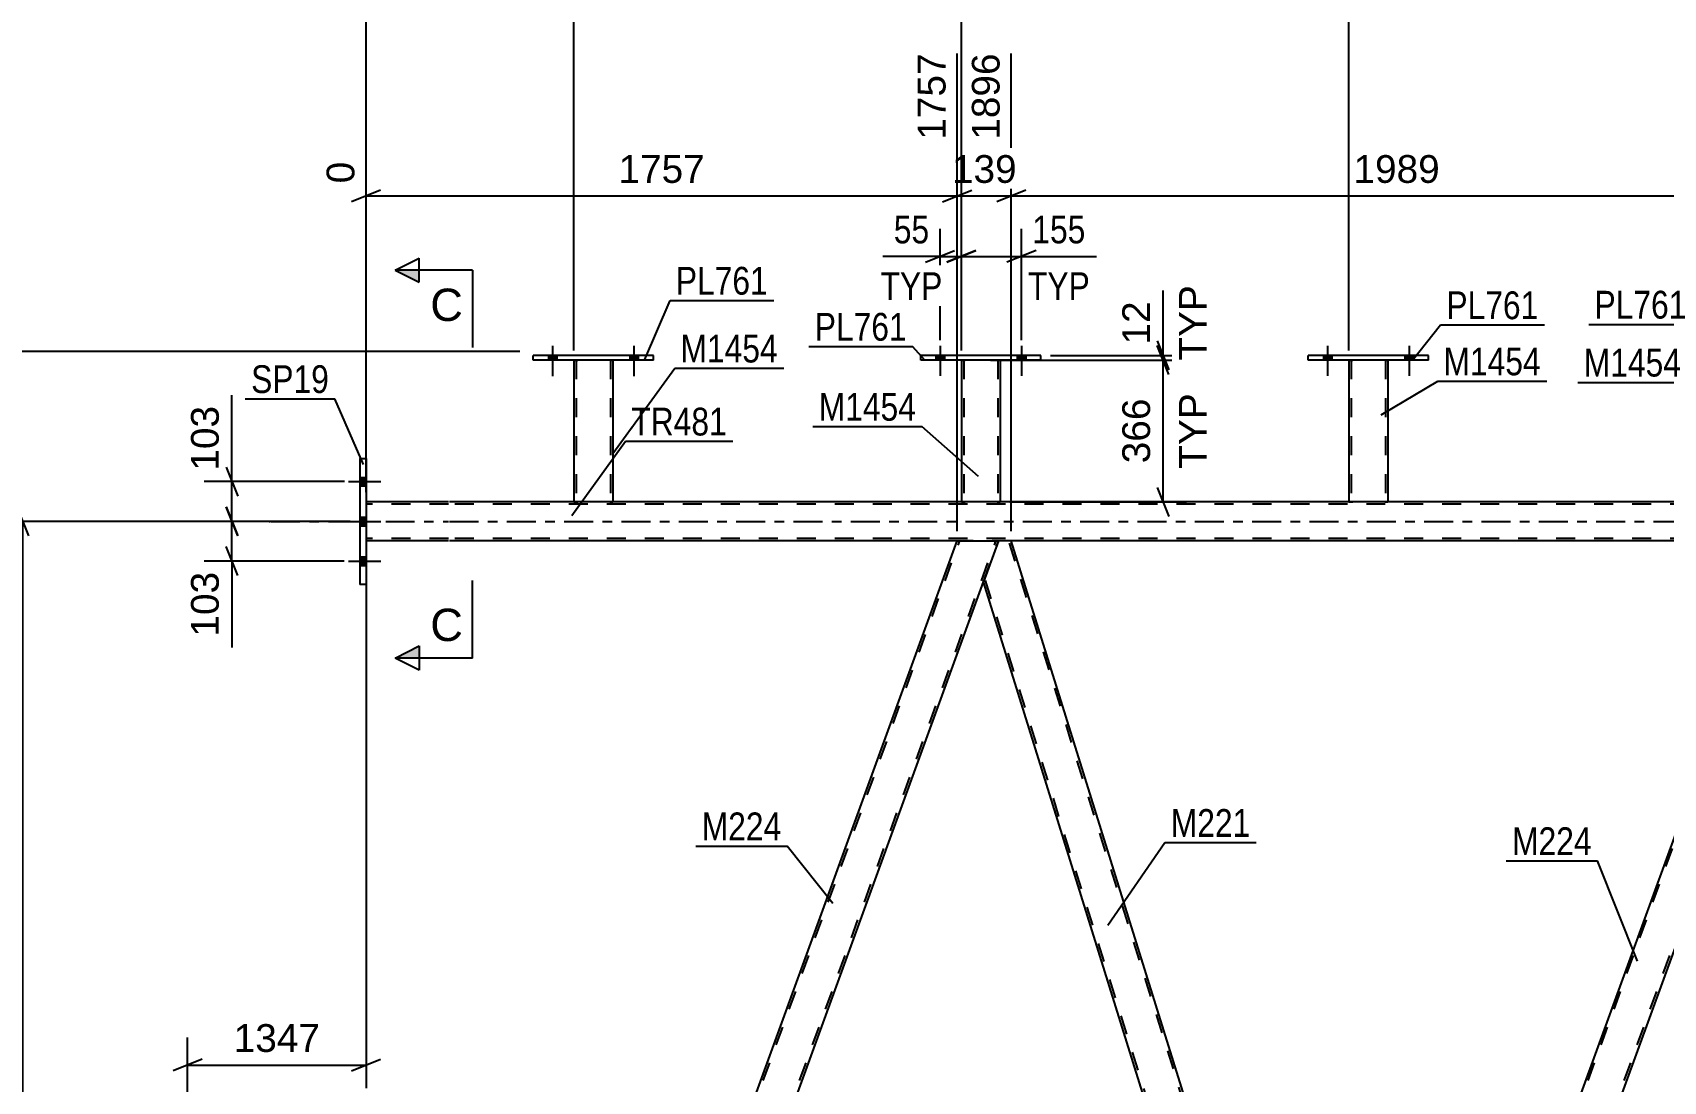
# Model space of a CAD drawing. Header units: millimetres. Extents: x 0 to 841, y 0 to 594.
# Drawn here: x 86.9 to 255.2, y 375.1 to 483.3 of the extents above; entities that cross this region are included whole.
import ezdxf

# ---------------------------------------------------------------- set-up
doc = ezdxf.new("R2010")
doc.units = ezdxf.units.MM
doc.linetypes.add('DXK_LINE_DOT2', pattern=[3.9198, 1.9599, -1.9599])
doc.linetypes.add('DXK_LINE_DOT3', pattern=[5.9187, 2.979, -0.9799, 0.9799, -0.9799])
doc.styles.add('Arial', font='arial.ttf', dxfattribs={"height": 0.2})
doc.styles.add('Arial Narrow', font='ARIALN.TTF', dxfattribs={"height": 0.2})

# ---------------------------------------------------------------- blocks, each defined once
blk = doc.blocks.new('Bolt-318895881-3881 - 3783')
at = {"linetype": 'Continuous'}
for points in [[(140.12, 449.55), (141, 449.55), (141, 450.03), (140.12, 450.03)], [(148.52, 449.55), (149.4, 449.55), (149.4, 450.03), (148.52, 450.03)]]:
    blk.add_hatch(color=1, dxfattribs=at).paths.add_polyline_path(points)
at = {"color": 1, "linetype": 'Continuous'}
for p, q in [((140.12, 450.03), (140.12, 449.55)), ((140.56, 451.03), (140.56, 447.91)), ((141, 450.03), (141, 449.55)), ((148.52, 450.03), (148.52, 449.55)), ((148.96, 451.03), (148.96, 447.91)), ((149.4, 450.03), (149.4, 449.55))]:
    blk.add_line(p, q, dxfattribs=at)
blk = doc.blocks.new('Bolt-318895881-3876 - 3783')
at = {"linetype": 'Continuous'}
for points in [[(220.12, 449.56), (221, 449.56), (221, 450.04), (220.12, 450.04)], [(228.52, 449.56), (229.4, 449.56), (229.4, 450.04), (228.52, 450.04)]]:
    blk.add_hatch(color=1, dxfattribs=at).paths.add_polyline_path(points)
at = {"color": 1, "linetype": 'Continuous'}
for p, q in [((220.12, 450.04), (220.12, 449.56)), ((220.56, 451.04), (220.56, 447.92)), ((221, 450.04), (221, 449.56)), ((228.52, 450.04), (228.52, 449.56)), ((228.96, 451.04), (228.96, 447.92)), ((229.4, 450.04), (229.4, 449.56))]:
    blk.add_line(p, q, dxfattribs=at)
blk = doc.blocks.new('Bolt-318895881-3880 - 3783')
at = {"linetype": 'Continuous'}
for points in [[(180.12, 449.56), (181, 449.56), (181, 450.04), (180.12, 450.04)], [(188.52, 449.56), (189.4, 449.56), (189.4, 450.04), (188.52, 450.04)]]:
    blk.add_hatch(color=1, dxfattribs=at).paths.add_polyline_path(points)
at = {"color": 1, "linetype": 'Continuous'}
for p, q in [((180.12, 450.04), (180.12, 449.56)), ((180.56, 451.04), (180.56, 447.92)), ((181, 450.04), (181, 449.56)), ((188.52, 450.04), (188.52, 449.56)), ((188.96, 451.04), (188.96, 447.92)), ((189.4, 450.04), (189.4, 449.56))]:
    blk.add_line(p, q, dxfattribs=at)
blk = doc.blocks.new('Part-318895881-3831 - 3783')
at = {"color": 2, "linetype": 'Continuous'}
for p, q in [((222.76, 449.56), (222.76, 434.92)), ((226.76, 449.56), (226.76, 434.92)), ((222.79, 434.92), (222.76, 434.92)), ((222.9, 434.92), (222.79, 434.92)), ((223.05, 434.92), (222.9, 434.92)), ((226.46, 434.92), (223.05, 434.92)), ((226.62, 434.92), (226.46, 434.92)), ((226.72, 434.92), (226.62, 434.92)), ((226.76, 434.92), (226.72, 434.92))]:
    blk.add_line(p, q, dxfattribs=at)
at = {"color": 7, "linetype": 'DXK_LINE_DOT2'}
for p, q in [((222.76, 449.56), (222.76, 449.56)), ((222.76, 449.56), (222.76, 449.56)), ((222.76, 449.56), (222.76, 449.56)), ((222.79, 449.56), (222.76, 449.56)), ((222.76, 449.56), (222.79, 449.56)), ((222.9, 449.56), (222.79, 449.56)), ((222.79, 449.56), (222.9, 449.56)), ((223.05, 449.56), (222.9, 449.56)), ((222.9, 449.56), (223.05, 449.56)), ((223, 449.56), (223, 449.56)), ((223, 449.56), (223, 434.92)), ((223.02, 449.56), (223, 449.56)), ((223, 449.56), (223.02, 449.56)), ((223.07, 449.56), (223.02, 449.56)), ((223.02, 449.56), (223.07, 449.56)), ((226.46, 449.56), (223.05, 449.56)), ((226.46, 449.56), (223.05, 449.56)), ((226.37, 449.56), (223.07, 449.56)), ((223.07, 449.56), (223.15, 449.56)), ((226.45, 449.56), (223.15, 449.56)), ((226.45, 449.56), (226.37, 449.56)), ((226.5, 449.56), (226.45, 449.56)), ((226.45, 449.56), (226.5, 449.56)), ((226.46, 449.56), (226.62, 449.56)), ((226.62, 449.56), (226.46, 449.56)), ((226.52, 449.56), (226.5, 449.56)), ((226.5, 449.56), (226.52, 449.56)), ((226.52, 449.56), (226.52, 449.56)), ((226.52, 449.56), (226.52, 434.92)), ((226.62, 449.56), (226.72, 449.56)), ((226.72, 449.56), (226.62, 449.56)), ((226.72, 449.56), (226.76, 449.56)), ((226.76, 449.56), (226.72, 449.56)), ((226.76, 449.56), (226.76, 449.56)), ((226.76, 449.56), (226.76, 449.56)), ((226.76, 449.56), (226.76, 449.56)), ((222.76, 434.92), (222.79, 434.92)), ((222.79, 434.92), (222.9, 434.92)), ((222.9, 434.92), (223.05, 434.92)), ((223.02, 434.92), (223, 434.92)), ((223, 434.92), (223.02, 434.92)), ((223.07, 434.92), (223.02, 434.92)), ((223.02, 434.92), (223.07, 434.92)), ((226.46, 434.92), (223.05, 434.92)), ((226.37, 434.92), (223.07, 434.92)), ((223.07, 434.92), (223.15, 434.92)), ((226.5, 434.92), (223.15, 434.92)), ((226.45, 434.92), (226.37, 434.92)), ((226.5, 434.92), (226.45, 434.92)), ((226.46, 434.92), (226.62, 434.92)), ((226.52, 434.92), (226.5, 434.92)), ((226.5, 434.92), (226.52, 434.92)), ((226.62, 434.92), (226.72, 434.92)), ((226.72, 434.92), (226.76, 434.92))]:
    blk.add_line(p, q, dxfattribs=at)
blk = doc.blocks.new('Bolt-318895881-3850 - 3783')
at = {"linetype": 'Continuous'}
for points in [[(180.12, 449.56), (181, 449.56), (181, 450.04), (180.12, 450.04)], [(188.52, 449.56), (189.4, 449.56), (189.4, 450.04), (188.52, 450.04)]]:
    blk.add_hatch(color=1, dxfattribs=at).paths.add_polyline_path(points)
at = {"color": 1, "linetype": 'Continuous'}
for p, q in [((180.12, 450.04), (180.12, 449.56)), ((180.56, 451.04), (180.56, 447.92)), ((181, 450.04), (181, 449.56)), ((188.52, 450.04), (188.52, 449.56)), ((188.96, 451.04), (188.96, 447.92)), ((189.4, 450.04), (189.4, 449.56))]:
    blk.add_line(p, q, dxfattribs=at)
blk = doc.blocks.new('Bolt-318895881-3864 - 3783')
at = {"linetype": 'Continuous'}
for points in [[(121.3, 436.58), (121.3, 437.46), (120.66, 437.46), (120.66, 436.58)], [(121.3, 436.58), (121.3, 437.46), (120.66, 437.46), (120.66, 436.58)], [(121.3, 436.58), (121.3, 437.46), (120.66, 437.46), (120.66, 436.58)], [(121.3, 432.46), (121.3, 433.34), (120.66, 433.34), (120.66, 432.46)], [(121.3, 432.46), (121.3, 433.34), (120.66, 433.34), (120.66, 432.46)], [(121.3, 428.38), (121.3, 429.26), (120.66, 429.26), (120.66, 428.38)], [(121.3, 428.38), (121.3, 429.26), (120.66, 429.26), (120.66, 428.38)], [(121.3, 428.38), (121.3, 429.26), (120.66, 429.26), (120.66, 428.38)]]:
    blk.add_hatch(color=1, dxfattribs=at).paths.add_polyline_path(points)
at = {"color": 1, "linetype": 'Continuous'}
for p, q in [((119.5, 437.02), (122.82, 437.02)), ((119.5, 437.02), (122.82, 437.02)), ((119.5, 437.02), (122.82, 437.02)), ((120.66, 437.46), (121.3, 437.46)), ((120.66, 437.46), (121.3, 437.46)), ((120.66, 437.46), (121.3, 437.46)), ((120.66, 436.58), (121.3, 436.58)), ((120.66, 436.58), (121.3, 436.58)), ((120.66, 436.58), (121.3, 436.58)), ((119.5, 432.9), (122.82, 432.9)), ((119.5, 432.9), (122.82, 432.9)), ((120.66, 433.34), (121.3, 433.34)), ((120.66, 433.34), (121.3, 433.34)), ((120.66, 432.46), (121.3, 432.46)), ((120.66, 432.46), (121.3, 432.46)), ((120.66, 429.26), (121.3, 429.26)), ((120.66, 429.26), (121.3, 429.26)), ((120.66, 429.26), (121.3, 429.26)), ((119.5, 428.82), (122.82, 428.82)), ((119.5, 428.82), (122.82, 428.82)), ((119.5, 428.82), (122.82, 428.82)), ((120.66, 428.38), (121.3, 428.38)), ((120.66, 428.38), (121.3, 428.38)), ((120.66, 428.38), (121.3, 428.38))]:
    blk.add_line(p, q, dxfattribs=at)
blk = doc.blocks.new('Bolt-318895881-3893 - 3783')
at = {"linetype": 'Continuous'}
for points in [[(220.12, 449.56), (221, 449.56), (221, 450.04), (220.12, 450.04)], [(228.52, 449.56), (229.4, 449.56), (229.4, 450.04), (228.52, 450.04)]]:
    blk.add_hatch(color=1, dxfattribs=at).paths.add_polyline_path(points)
at = {"color": 1, "linetype": 'Continuous'}
for p, q in [((220.12, 450.04), (220.12, 449.56)), ((220.56, 451.04), (220.56, 447.92)), ((221, 450.04), (221, 449.56)), ((228.52, 450.04), (228.52, 449.56)), ((228.96, 451.04), (228.96, 447.92)), ((229.4, 450.04), (229.4, 449.56))]:
    blk.add_line(p, q, dxfattribs=at)
blk = doc.blocks.new('Part-318895881-3898 - 3783')
at = {"color": 2, "linetype": 'Continuous'}
for p, q in [((178.56, 449.56), (178.56, 450.04)), ((190.96, 450.04), (178.56, 450.04)), ((190.96, 449.56), (178.56, 449.56)), ((190.96, 449.56), (190.96, 450.04))]:
    blk.add_line(p, q, dxfattribs=at)
blk = doc.blocks.new('Part-318895881-3903 - 3783')
at = {"color": 2, "linetype": 'Continuous'}
for p, q in [((138.56, 449.55), (138.56, 450.03)), ((150.96, 450.03), (138.56, 450.03)), ((150.96, 449.55), (138.56, 449.55)), ((150.96, 449.55), (150.96, 450.03))]:
    blk.add_line(p, q, dxfattribs=at)
blk = doc.blocks.new('Part-318895881-3908 - 3783')
at = {"color": 2, "linetype": 'Continuous'}
for p, q in [((129.82, 434.92), (121.3, 434.92)), ((142.76, 434.92), (129.92, 434.92)), ((182.76, 434.92), (146.76, 434.92)), ((222.76, 434.92), (186.76, 434.92)), ((262.76, 434.92), (226.76, 434.92)), ((129.82, 430.92), (121.3, 430.92)), ((182.32, 430.92), (129.92, 430.92)), ((267.46, 430.92), (187.9, 430.92))]:
    blk.add_line(p, q, dxfattribs=at)
at = {"color": 7, "linetype": 'DXK_LINE_DOT2'}
for p, q in [((121.3, 434.92), (121.3, 430.92)), ((129.82, 434.68), (121.3, 434.68)), ((728.25, 434.68), (129.92, 434.68)), ((146.76, 434.92), (142.76, 434.92)), ((186.76, 434.92), (182.76, 434.92)), ((226.76, 434.92), (222.76, 434.92)), ((129.82, 431.16), (121.3, 431.16)), ((728.25, 431.16), (129.92, 431.16)), ((187.9, 430.92), (182.32, 430.92))]:
    blk.add_line(p, q, dxfattribs=at)
at = {"color": 7, "linetype": 'DXK_LINE_DOT3'}
for p, q in [((111.3, 432.92), (111.4, 432.92)), ((111.5, 432.92), (129.82, 432.92)), ((129.92, 432.92), (728.25, 432.92))]:
    blk.add_line(p, q, dxfattribs=at)
blk = doc.blocks.new('Part-318895881-3919 - 3783')
at = {"color": 7, "linetype": 'DXK_LINE_DOT2'}
for p, q in [((142.76, 449.56), (142.76, 449.56)), ((142.76, 449.56), (142.76, 449.55)), ((142.76, 449.55), (142.76, 449.56)), ((142.8, 449.56), (142.76, 449.56)), ((142.76, 449.56), (142.8, 449.56)), ((142.9, 449.56), (142.8, 449.56)), ((142.8, 449.56), (142.9, 449.56)), ((143.06, 449.56), (142.9, 449.56)), ((142.9, 449.56), (143.06, 449.56)), ((143, 449.56), (143, 449.56)), ((143, 449.56), (143, 434.92)), ((143.02, 449.56), (143, 449.56)), ((143, 449.56), (143.02, 449.56)), ((143.07, 449.56), (143.02, 449.56)), ((143.02, 449.56), (143.07, 449.56)), ((146.47, 449.56), (143.06, 449.56)), ((146.47, 449.56), (143.06, 449.56)), ((146.38, 449.56), (143.07, 449.56)), ((143.07, 449.56), (143.15, 449.56)), ((146.45, 449.56), (143.15, 449.56)), ((146.45, 449.56), (146.38, 449.56)), ((146.51, 449.56), (146.45, 449.56)), ((146.45, 449.56), (146.51, 449.56)), ((146.47, 449.56), (146.62, 449.56)), ((146.62, 449.56), (146.47, 449.56)), ((146.52, 449.56), (146.51, 449.56)), ((146.51, 449.56), (146.52, 449.56)), ((146.52, 449.56), (146.52, 449.56)), ((146.52, 449.56), (146.52, 434.92)), ((146.62, 449.56), (146.73, 449.56)), ((146.73, 449.56), (146.62, 449.56)), ((146.73, 449.56), (146.76, 449.56)), ((146.76, 449.56), (146.73, 449.56)), ((146.76, 449.56), (146.76, 449.56)), ((146.76, 449.56), (146.76, 449.55)), ((146.76, 449.55), (146.76, 449.56)), ((142.76, 434.92), (142.8, 434.92)), ((142.8, 434.92), (142.9, 434.92)), ((142.9, 434.92), (143.06, 434.92)), ((143.02, 434.92), (143, 434.92)), ((143, 434.92), (143.02, 434.92)), ((143.07, 434.92), (143.02, 434.92)), ((143.02, 434.92), (143.07, 434.92)), ((146.47, 434.92), (143.06, 434.92)), ((146.38, 434.92), (143.07, 434.92)), ((143.07, 434.92), (143.15, 434.92)), ((146.51, 434.92), (143.15, 434.92)), ((146.45, 434.92), (146.38, 434.92)), ((146.51, 434.92), (146.45, 434.92)), ((146.47, 434.92), (146.62, 434.92)), ((146.52, 434.92), (146.51, 434.92)), ((146.51, 434.92), (146.52, 434.92)), ((146.62, 434.92), (146.73, 434.92)), ((146.73, 434.92), (146.76, 434.92))]:
    blk.add_line(p, q, dxfattribs=at)
at = {"color": 2, "linetype": 'Continuous'}
for p, q in [((142.76, 449.55), (142.76, 434.92)), ((146.76, 449.55), (146.76, 434.92)), ((142.8, 434.92), (142.76, 434.92)), ((142.9, 434.92), (142.8, 434.92)), ((143.06, 434.92), (142.9, 434.92)), ((146.47, 434.92), (143.06, 434.92)), ((146.62, 434.92), (146.47, 434.92)), ((146.73, 434.92), (146.62, 434.92)), ((146.76, 434.92), (146.73, 434.92))]:
    blk.add_line(p, q, dxfattribs=at)
blk = doc.blocks.new('Bolt-318895881-3925 - 3783')
at = {"linetype": 'Continuous'}
for points in [[(140.12, 449.55), (141, 449.55), (141, 450.03), (140.12, 450.03)], [(148.52, 449.55), (149.4, 449.55), (149.4, 450.03), (148.52, 450.03)]]:
    blk.add_hatch(color=1, dxfattribs=at).paths.add_polyline_path(points)
at = {"color": 1, "linetype": 'Continuous'}
for p, q in [((140.12, 450.03), (140.12, 449.55)), ((140.56, 451.03), (140.56, 447.91)), ((141, 450.03), (141, 449.55)), ((148.52, 450.03), (148.52, 449.55)), ((148.96, 451.03), (148.96, 447.91)), ((149.4, 450.03), (149.4, 449.55))]:
    blk.add_line(p, q, dxfattribs=at)
blk = doc.blocks.new('Part-318895881-3966 - 3783')
at = {"color": 2, "linetype": 'Continuous'}
for p, q in [((186.58, 430.92), (185.03, 426.67)), ((187.9, 430.92), (186.58, 430.92)), ((224.18, 314.53), (187.9, 430.92)), ((219.99, 314.53), (185.03, 426.67))]:
    blk.add_line(p, q, dxfattribs=at)
at = {"color": 7, "linetype": 'DXK_LINE_DOT2'}
for p, q in [((224.46, 312.8), (187.65, 430.92)), ((221.99, 308.92), (185.17, 427.05)), ((219.99, 314.53), (221.74, 308.92)), ((223.05, 308.92), (224.6, 313.17)), ((224.6, 313.17), (224.18, 314.53)), ((221.74, 308.92), (223.05, 308.92))]:
    blk.add_line(p, q, dxfattribs=at)
blk = doc.blocks.new('Part-318895881-3971 - 3783')
at = {"color": 7, "linetype": 'DXK_LINE_DOT2'}
for p, q in [((223.31, 308.92), (267.71, 430.92)), ((227.05, 308.92), (271.46, 430.92)), ((267.71, 430.92), (267.73, 430.92)), ((271.71, 430.92), (270.17, 426.67)), ((223.05, 308.92), (225.09, 314.53)), ((227.31, 308.92), (229.35, 314.53)), ((227.31, 308.92), (223.05, 308.92))]:
    blk.add_line(p, q, dxfattribs=at)
at = {"color": 2, "linetype": 'Continuous'}
for p, q in [((267.46, 430.92), (225.09, 314.53)), ((271.71, 430.92), (267.46, 430.92)), ((229.35, 314.53), (270.17, 426.67))]:
    blk.add_line(p, q, dxfattribs=at)
blk = doc.blocks.new('Part-318895881-3989 - 3783')
at = {"color": 2, "linetype": 'Continuous'}
for p, q in [((137.92, 308.92), (182.32, 430.92)), ((182.32, 430.92), (186.58, 430.92)), ((142.18, 308.92), (185.03, 426.67)), ((142.14, 308.92), (137.92, 308.92)), ((142.18, 308.92), (142.14, 308.92))]:
    blk.add_line(p, q, dxfattribs=at)
at = {"color": 7, "linetype": 'DXK_LINE_DOT2'}
for p, q in [((138.17, 308.92), (182.58, 430.92)), ((141.92, 308.92), (186.32, 430.92)), ((182.58, 430.92), (182.6, 430.92)), ((185.03, 426.67), (186.58, 430.92)), ((138.17, 308.92), (138.19, 308.92))]:
    blk.add_line(p, q, dxfattribs=at)
blk = doc.blocks.new('Part-318895881-4058 - 3783')
at = {"color": 2, "linetype": 'Continuous'}
for p, q in [((182.76, 449.56), (182.76, 434.92)), ((186.76, 449.56), (186.76, 434.92)), ((182.8, 434.92), (182.76, 434.92)), ((182.9, 434.92), (182.8, 434.92)), ((183.05, 434.92), (182.9, 434.92)), ((186.46, 434.92), (183.05, 434.92)), ((186.62, 434.92), (186.46, 434.92)), ((186.72, 434.92), (186.62, 434.92)), ((186.76, 434.92), (186.72, 434.92))]:
    blk.add_line(p, q, dxfattribs=at)
at = {"color": 7, "linetype": 'DXK_LINE_DOT2'}
for p, q in [((182.76, 449.56), (182.76, 449.56)), ((182.76, 449.56), (182.76, 449.56)), ((182.76, 449.56), (182.76, 449.56)), ((182.8, 449.56), (182.76, 449.56)), ((182.76, 449.56), (182.8, 449.56)), ((182.9, 449.56), (182.8, 449.56)), ((182.8, 449.56), (182.9, 449.56)), ((183.05, 449.56), (182.9, 449.56)), ((182.9, 449.56), (183.05, 449.56)), ((183, 449.56), (183, 449.56)), ((183, 449.56), (183, 434.92)), ((183.02, 449.56), (183, 449.56)), ((183, 449.56), (183.02, 449.56)), ((183.07, 449.56), (183.02, 449.56)), ((183.02, 449.56), (183.07, 449.56)), ((186.46, 449.56), (183.05, 449.56)), ((186.46, 449.56), (183.05, 449.56)), ((186.37, 449.56), (183.07, 449.56)), ((183.07, 449.56), (183.15, 449.56)), ((186.45, 449.56), (183.15, 449.56)), ((186.45, 449.56), (186.37, 449.56)), ((186.5, 449.56), (186.45, 449.56)), ((186.45, 449.56), (186.5, 449.56)), ((186.46, 449.56), (186.62, 449.56)), ((186.62, 449.56), (186.46, 449.56)), ((186.52, 449.56), (186.5, 449.56)), ((186.5, 449.56), (186.52, 449.56)), ((186.52, 449.56), (186.52, 449.56)), ((186.52, 449.56), (186.52, 434.92)), ((186.62, 449.56), (186.72, 449.56)), ((186.72, 449.56), (186.62, 449.56)), ((186.72, 449.56), (186.76, 449.56)), ((186.76, 449.56), (186.72, 449.56)), ((186.76, 449.56), (186.76, 449.56)), ((186.76, 449.56), (186.76, 449.56)), ((186.76, 449.56), (186.76, 449.56)), ((182.76, 434.92), (182.8, 434.92)), ((182.8, 434.92), (182.9, 434.92)), ((182.9, 434.92), (183.05, 434.92)), ((183.02, 434.92), (183, 434.92)), ((183, 434.92), (183.02, 434.92)), ((183.07, 434.92), (183.02, 434.92)), ((183.02, 434.92), (183.07, 434.92)), ((186.46, 434.92), (183.05, 434.92)), ((186.37, 434.92), (183.07, 434.92)), ((183.07, 434.92), (183.15, 434.92)), ((186.5, 434.92), (183.15, 434.92)), ((186.45, 434.92), (186.37, 434.92)), ((186.5, 434.92), (186.45, 434.92)), ((186.46, 434.92), (186.62, 434.92)), ((186.52, 434.92), (186.5, 434.92)), ((186.5, 434.92), (186.52, 434.92)), ((186.62, 434.92), (186.72, 434.92)), ((186.72, 434.92), (186.76, 434.92))]:
    blk.add_line(p, q, dxfattribs=at)
blk = doc.blocks.new('Part-318895881-4093 - 3783')
at = {"color": 2, "linetype": 'Continuous'}
for p, q in [((218.56, 449.56), (218.56, 450.04)), ((230.96, 450.04), (218.56, 450.04)), ((230.96, 449.56), (218.56, 449.56)), ((230.96, 449.56), (230.96, 450.04))]:
    blk.add_line(p, q, dxfattribs=at)
blk = doc.blocks.new('Part-318895881-4111 - 3783')
at = {"color": 2, "linetype": 'Continuous'}
for p, q in [((120.66, 439.42), (121.3, 439.42)), ((120.66, 439.42), (120.66, 426.42)), ((121.3, 439.42), (121.3, 426.42)), ((121.3, 426.42), (120.66, 426.42))]:
    blk.add_line(p, q, dxfattribs=at)
blk = doc.blocks.new('StraightDimension-318895881-13707 - 3783')
at = {"color": 7, "linetype": 'Continuous'}
for p, q in [((182.76, 450.56), (182.76, 495.36)), ((142.76, 450.56), (142.76, 493.14)), ((144.26, 485.77), (141.26, 484.57)), ((142.76, 485.17), (182.76, 485.17)), ((181.26, 484.57), (184.26, 485.77))]:
    blk.add_line(p, q, dxfattribs=at)
at = {"color": 0, "linetype": 'Continuous'}
blk.add_wipeout([(182.16, 495.96), (177.96, 495.96), (177.96, 485.87), (182.16, 485.87)], dxfattribs=at)
at = {"color": 0}
blk.add_wipeout([(167.81, 485.92), (167.81, 490.12), (157.71, 490.12), (157.71, 485.92)], dxfattribs=at)
at = {"color": 3, "linetype": 'Continuous', "style": 'Arial'}
blk.add_text('1768', height=2.865, rotation=90.0002, dxfattribs=at).set_placement((181.56, 486.47))
at = {"color": 3, "style": 'Arial'}
blk.add_text('1000', height=2.865, dxfattribs=at).set_placement((158.31, 486.52))
blk = doc.blocks.new('StraightDimension-318895881-23030 - 3783')
at = {"color": 7, "linetype": 'Continuous'}
for p, q in [((182.76, 450.56), (182.76, 463.1)), ((188.96, 451.62), (188.96, 463.1)), ((181.26, 459.65), (184.26, 460.85)), ((182.76, 460.25), (188.96, 460.25)), ((190.46, 460.85), (187.46, 459.65))]:
    blk.add_line(p, q, dxfattribs=at)
at = {"color": 0}
blk.add_wipeout([(196.17, 461), (196.17, 465.2), (189.48, 465.2), (189.48, 461)], dxfattribs=at)
at = {"color": 0, "linetype": 'Continuous'}
blk.add_wipeout([(196.62, 455.15), (196.62, 459.35), (189.03, 459.35), (189.03, 455.15)], dxfattribs=at)
at = {"color": 7, "linetype": 'Continuous'}
blk.add_line((188.96, 460.25), (196.69, 460.25), dxfattribs=at)
blk.add_line((188.96, 460.25), (196.69, 460.25), dxfattribs=at)
at = {"color": 3, "style": 'Arial Narrow'}
blk.add_text('155', height=2.863, dxfattribs=at).set_placement((190.08, 461.6))
at = {"color": 3, "linetype": 'Continuous', "style": 'Arial Narrow'}
blk.add_text('TYP', height=2.863, dxfattribs=at).set_placement((189.63, 455.75))
blk = doc.blocks.new('StraightDimension-318895881-23031 - 3783')
at = {"color": 7, "linetype": 'Continuous'}
for p, q in [((180.56, 451.62), (180.56, 463.1)), ((182.76, 450.56), (182.76, 463.1)), ((179.06, 459.65), (182.06, 460.85)), ((180.56, 460.25), (182.76, 460.25)), ((184.26, 460.85), (181.26, 459.65))]:
    blk.add_line(p, q, dxfattribs=at)
at = {"color": 0}
blk.add_wipeout([(180.03, 461), (180.03, 465.2), (175.18, 465.2), (175.18, 461)], dxfattribs=at)
at = {"color": 0, "linetype": 'Continuous'}
blk.add_wipeout([(181.4, 455.15), (181.4, 459.35), (173.81, 459.35), (173.81, 455.15)], dxfattribs=at)
at = {"color": 7, "linetype": 'Continuous'}
blk.add_line((180.56, 460.25), (174.65, 460.25), dxfattribs=at)
blk.add_line((180.56, 460.25), (174.65, 460.25), dxfattribs=at)
at = {"color": 3, "style": 'Arial Narrow'}
blk.add_text('55', height=2.863, dxfattribs=at).set_placement((175.78, 461.6))
at = {"color": 3, "linetype": 'Continuous', "style": 'Arial Narrow'}
blk.add_text('TYP', height=2.863, dxfattribs=at).set_placement((174.41, 455.75))
blk = doc.blocks.new('StraightDimension-318895881-23010 - 3783')
at = {"color": 7, "linetype": 'Continuous'}
for p, q in [((79.36, 448.93), (78.16, 451.93)), ((137.19, 450.43), (75.91, 450.43)), ((78.76, 299.33), (78.76, 450.43)), ((78.16, 300.83), (79.36, 297.83)), ((215.85, 299.33), (75.91, 299.33))]:
    blk.add_line(p, q, dxfattribs=at)
at = {"color": 0}
blk.add_wipeout([(78.01, 379.13), (73.81, 379.13), (73.81, 370.62), (78.01, 370.62)], dxfattribs=at)
at = {"color": 3, "style": 'Arial Narrow'}
blk.add_text('3777', height=2.863, rotation=90.0002, dxfattribs=at).set_placement((77.41, 371.22))
blk = doc.blocks.new('StraightDimension-318895881-13705 - 3783')
at = {"color": 7, "linetype": 'Continuous'}
for p, q in [((222.76, 450.56), (222.76, 495.36)), ((262.76, 450.56), (262.76, 495.36)), ((224.26, 485.77), (221.26, 484.57)), ((222.76, 485.17), (262.76, 485.17)), ((261.26, 484.57), (264.26, 485.77))]:
    blk.add_line(p, q, dxfattribs=at)
at = {"color": 0, "linetype": 'Continuous'}
blk.add_wipeout([(262.16, 495.96), (257.96, 495.96), (257.96, 485.87), (262.16, 485.87)], dxfattribs=at)
at = {"color": 0}
blk.add_wipeout([(247.81, 485.92), (247.81, 490.12), (237.71, 490.12), (237.71, 485.92)], dxfattribs=at)
at = {"color": 3, "linetype": 'Continuous', "style": 'Arial'}
blk.add_text('3768', height=2.865, rotation=90.0002, dxfattribs=at).set_placement((261.56, 486.47))
at = {"color": 3, "style": 'Arial'}
blk.add_text('1000', height=2.865, dxfattribs=at).set_placement((238.31, 486.52))
blk = doc.blocks.new('StraightDimension-318895881-4353 - 3783')
at = {"color": 7, "linetype": 'Continuous'}
for p, q in [((185.76, 449.56), (205.98, 449.56)), ((204.18, 448.06), (202.98, 451.06)), ((203.58, 434.92), (203.58, 449.56)), ((202.98, 436.42), (204.18, 433.42)), ((187.76, 434.92), (205.98, 434.92))]:
    blk.add_line(p, q, dxfattribs=at)
at = {"color": 0, "linetype": 'Continuous'}
blk.add_wipeout([(208.68, 446.73), (204.48, 446.73), (204.48, 437.75), (208.68, 437.75)], dxfattribs=at)
at = {"color": 3, "linetype": 'Continuous', "style": 'Arial'}
blk.add_text('TYP', height=2.865, rotation=90.0002, dxfattribs=at).set_placement((208.08, 438.35))
at = {"color": 0}
blk.add_wipeout([(202.83, 446.18), (198.63, 446.18), (198.63, 438.31), (202.83, 438.31)], dxfattribs=at)
at = {"color": 3, "style": 'Arial'}
blk.add_text('366', height=2.865, rotation=90.0002, dxfattribs=at).set_placement((202.23, 438.91))
blk = doc.blocks.new('StraightDimension-318895881-4366 - 3783')
at = {"color": 7, "linetype": 'Continuous'}
for p, q in [((202.98, 451.54), (204.18, 448.54)), ((185.76, 449.56), (205.98, 449.56)), ((191.96, 450.04), (205.98, 450.04)), ((204.18, 448.06), (202.98, 451.06)), ((203.58, 449.56), (203.58, 450.04))]:
    blk.add_line(p, q, dxfattribs=at)
at = {"color": 0, "linetype": 'Continuous'}
blk.add_wipeout([(208.68, 457.87), (204.48, 457.87), (204.48, 448.9), (208.68, 448.9)], dxfattribs=at)
at = {"color": 0}
blk.add_wipeout([(202.83, 456.21), (198.63, 456.21), (198.63, 450.56), (202.83, 450.56)], dxfattribs=at)
at = {"color": 7, "linetype": 'Continuous'}
blk.add_line((203.58, 450.04), (203.58, 456.73), dxfattribs=at)
blk.add_line((203.58, 450.04), (203.58, 456.73), dxfattribs=at)
at = {"color": 3, "linetype": 'Continuous', "style": 'Arial'}
blk.add_text('TYP', height=2.865, rotation=90.0002, dxfattribs=at).set_placement((208.08, 449.5))
at = {"color": 3, "style": 'Arial'}
blk.add_text('12', height=2.865, rotation=90.0002, dxfattribs=at).set_placement((202.23, 451.16))
blk = doc.blocks.new('StraightDimension-318895881-4455 - 3783')
at = {"color": 7, "linetype": 'Continuous'}
for p, q in [((121.3, 429.92), (121.3, 374.43)), ((102.88, 309.92), (102.88, 379.68)), ((104.38, 377.43), (101.38, 376.23)), ((119.8, 376.23), (122.8, 377.43)), ((102.88, 376.83), (121.3, 376.83))]:
    blk.add_line(p, q, dxfattribs=at)
at = {"color": 0}
blk.add_wipeout([(117.14, 377.58), (117.14, 381.78), (107.04, 381.78), (107.04, 377.58)], dxfattribs=at)
at = {"color": 3, "style": 'Arial'}
blk.add_text('1347', height=2.865, dxfattribs=at).set_placement((107.64, 378.18))
blk = doc.blocks.new('StraightDimension-318895881-4724 - 3783')
at = {"color": 7, "linetype": 'Continuous'}
for p, q in [((86.49, 431.42), (85.29, 434.42)), ((119.66, 432.92), (83.04, 432.92)), ((85.89, 306.92), (85.89, 432.92)), ((85.29, 308.42), (86.49, 305.42)), ((101.24, 306.92), (83.04, 306.92))]:
    blk.add_line(p, q, dxfattribs=at)
at = {"color": 0}
blk.add_wipeout([(85.14, 374.97), (80.94, 374.97), (80.94, 364.88), (85.14, 364.88)], dxfattribs=at)
at = {"color": 3, "style": 'Arial'}
blk.add_text('3150', height=2.865, rotation=90.0002, dxfattribs=at).set_placement((84.54, 365.48))
blk = doc.blocks.new('StraightDimension-318895881-5150 - 3783')
at = {"color": 7, "linetype": 'Continuous'}
for p, q in [((106.85, 434.42), (108.05, 431.42)), ((119.66, 432.92), (104.6, 432.92)), ((107.45, 428.82), (107.45, 432.92)), ((108.05, 427.32), (106.85, 430.32)), ((119.04, 428.82), (104.6, 428.82))]:
    blk.add_line(p, q, dxfattribs=at)
at = {"color": 0}
blk.add_wipeout([(106.7, 428.3), (102.5, 428.3), (102.5, 420.43), (106.7, 420.43)], dxfattribs=at)
at = {"color": 7, "linetype": 'Continuous'}
blk.add_line((107.45, 428.82), (107.45, 419.9), dxfattribs=at)
blk.add_line((107.45, 428.82), (107.45, 419.9), dxfattribs=at)
at = {"color": 3, "style": 'Arial'}
blk.add_text('103', height=2.865, rotation=90.0002, dxfattribs=at).set_placement((106.1, 421.03))
blk = doc.blocks.new('StraightDimension-318895881-5158 - 3783')
at = {"color": 7, "linetype": 'Continuous'}
for p, q in [((106.85, 438.52), (108.05, 435.52)), ((119.06, 437.02), (104.6, 437.02)), ((107.45, 432.92), (107.45, 437.02)), ((108.05, 431.42), (106.85, 434.42)), ((119.66, 432.92), (104.6, 432.92))]:
    blk.add_line(p, q, dxfattribs=at)
at = {"color": 0}
blk.add_wipeout([(106.7, 445.42), (102.5, 445.42), (102.5, 437.55), (106.7, 437.55)], dxfattribs=at)
at = {"color": 7, "linetype": 'Continuous'}
blk.add_line((107.45, 437.02), (107.45, 445.95), dxfattribs=at)
blk.add_line((107.45, 437.02), (107.45, 445.95), dxfattribs=at)
at = {"color": 3, "style": 'Arial'}
blk.add_text('103', height=2.865, rotation=90.0002, dxfattribs=at).set_placement((106.1, 438.15))
blk = doc.blocks.new('StraightDimension-318895881-13364 - 3783')
at = {"color": 7, "linetype": 'Continuous'}
for p, q in [((187.9, 431.92), (187.9, 481.19)), ((267.46, 431.92), (267.46, 481.19)), ((189.4, 467.09), (186.4, 465.89)), ((187.9, 466.49), (267.46, 466.49)), ((265.96, 465.89), (268.96, 467.09))]:
    blk.add_line(p, q, dxfattribs=at)
at = {"color": 0, "linetype": 'Continuous'}
blk.add_wipeout([(266.86, 481.79), (262.66, 481.79), (262.66, 471.69), (266.86, 471.69)], dxfattribs=at)
at = {"color": 0}
blk.add_wipeout([(232.72, 467.24), (232.72, 471.44), (222.63, 471.44), (222.63, 467.24)], dxfattribs=at)
at = {"color": 3, "linetype": 'Continuous', "style": 'Arial'}
blk.add_text('3885', height=2.865, rotation=90.0002, dxfattribs=at).set_placement((266.26, 472.29))
at = {"color": 3, "style": 'Arial'}
blk.add_text('1989', height=2.865, dxfattribs=at).set_placement((223.23, 467.84))
blk = doc.blocks.new('StraightDimension-318895881-13365 - 3783')
at = {"color": 7, "linetype": 'Continuous'}
for p, q in [((182.32, 431.92), (182.32, 481.19)), ((187.9, 431.92), (187.9, 481.19)), ((180.82, 465.89), (183.82, 467.09)), ((182.32, 466.49), (187.9, 466.49)), ((189.4, 467.09), (186.4, 465.89))]:
    blk.add_line(p, q, dxfattribs=at)
at = {"color": 0}
blk.add_wipeout([(189.05, 467.24), (189.05, 471.44), (181.18, 471.44), (181.18, 467.24)], dxfattribs=at)
at = {"color": 3, "style": 'Arial'}
blk.add_text('139', height=2.865, dxfattribs=at).set_placement((181.78, 467.84))
at = {"color": 0, "linetype": 'Continuous'}
blk.add_wipeout([(187.3, 481.79), (183.1, 481.79), (183.1, 471.69), (187.3, 471.69)], dxfattribs=at)
at = {"color": 3, "linetype": 'Continuous', "style": 'Arial'}
blk.add_text('1896', height=2.865, rotation=90.0002, dxfattribs=at).set_placement((186.7, 472.29))
blk = doc.blocks.new('StraightDimension-318895881-13366 - 3783')
at = {"color": 7, "linetype": 'Continuous'}
for p, q in [((182.32, 431.92), (182.32, 481.19)), ((121.3, 435.92), (121.3, 470.02)), ((122.8, 467.09), (119.8, 465.89)), ((121.3, 466.49), (182.32, 466.49)), ((180.82, 465.89), (183.82, 467.09))]:
    blk.add_line(p, q, dxfattribs=at)
at = {"color": 0, "linetype": 'Continuous'}
for points in [[(181.72, 481.79), (177.52, 481.79), (177.52, 471.69), (181.72, 471.69)], [(120.7, 470.62), (116.5, 470.62), (116.5, 467.19), (120.7, 467.19)]]:
    blk.add_wipeout(points, dxfattribs=at)
at = {"color": 0}
blk.add_wipeout([(156.86, 467.24), (156.86, 471.44), (146.76, 471.44), (146.76, 467.24)], dxfattribs=at)
at = {"color": 3, "linetype": 'Continuous', "style": 'Arial'}
for s, height, p in [('1757', 2.865, (181.12, 472.29)), ('0', 2.87, (120.1, 467.79))]:
    blk.add_text(s, height=height, rotation=90.0002, dxfattribs=at).set_placement(p)
at = {"color": 3, "style": 'Arial'}
blk.add_text('1757', height=2.865, dxfattribs=at).set_placement((147.36, 467.84))
blk = doc.blocks.new('StraightDimension-318895881-13706 - 3783')
at = {"color": 7, "linetype": 'Continuous'}
for p, q in [((182.76, 450.56), (182.76, 495.36)), ((222.76, 450.56), (222.76, 495.36)), ((184.26, 485.77), (181.26, 484.57)), ((182.76, 485.17), (222.76, 485.17)), ((221.26, 484.57), (224.26, 485.77))]:
    blk.add_line(p, q, dxfattribs=at)
at = {"color": 0, "linetype": 'Continuous'}
blk.add_wipeout([(222.16, 495.96), (217.96, 495.96), (217.96, 485.87), (222.16, 485.87)], dxfattribs=at)
at = {"color": 0}
blk.add_wipeout([(207.81, 485.92), (207.81, 490.12), (197.71, 490.12), (197.71, 485.92)], dxfattribs=at)
at = {"color": 3, "linetype": 'Continuous', "style": 'Arial'}
blk.add_text('2768', height=2.865, rotation=90.0002, dxfattribs=at).set_placement((221.56, 486.47))
at = {"color": 3, "style": 'Arial'}
blk.add_text('1000', height=2.865, dxfattribs=at).set_placement((198.31, 486.52))
blk = doc.blocks.new('StraightDimension-318895881-13708 - 3783')
at = {"color": 7, "linetype": 'Continuous'}
for p, q in [((142.76, 450.56), (142.76, 493.14)), ((121.3, 435.92), (121.3, 488.69)), ((122.8, 485.77), (119.8, 484.57)), ((121.3, 485.17), (142.76, 485.17)), ((141.26, 484.57), (144.26, 485.77))]:
    blk.add_line(p, q, dxfattribs=at)
at = {"color": 0, "linetype": 'Continuous'}
for points in [[(142.16, 493.74), (137.96, 493.74), (137.96, 485.87), (142.16, 485.87)], [(120.7, 489.29), (116.5, 489.29), (116.5, 485.87), (120.7, 485.87)]]:
    blk.add_wipeout(points, dxfattribs=at)
at = {"color": 0}
blk.add_wipeout([(135.97, 485.92), (135.97, 490.12), (128.1, 490.12), (128.1, 485.92)], dxfattribs=at)
at = {"color": 3, "linetype": 'Continuous', "style": 'Arial'}
for s, height, p in [('768', 2.865, (141.56, 486.47)), ('0', 2.87, (120.1, 486.47))]:
    blk.add_text(s, height=height, rotation=90.0002, dxfattribs=at).set_placement(p)
at = {"color": 3, "style": 'Arial'}
blk.add_text('768', height=2.865, dxfattribs=at).set_placement((128.7, 486.52))
blk = doc.blocks.new('Mark-318895881-4107 - 3783')
at = {"color": 0}
blk.add_wipeout([(117.48, 446.16), (117.48, 449.16), (109.44, 449.16), (109.44, 446.16)], dxfattribs=at)
blk.add_wipeout([(117.48, 446.16), (117.48, 449.16), (109.44, 449.16), (109.44, 446.16)], dxfattribs=at)
at = {"color": 30, "linetype": 'Continuous'}
for p in [(108.84, 445.56), (121.05, 438.77)]:
    blk.add_line(p, (118.08, 445.56), dxfattribs=at)
at = {"color": 3, "style": 'Arial Narrow'}
blk.add_text('SP19', height=2.863, dxfattribs=at).set_placement((109.44, 446.16))
blk = doc.blocks.new('Mark-318895881-3817 - 3783')
at = {"color": 0}
blk.add_wipeout([(257.05, 447.86), (257.05, 450.86), (247, 450.86), (247, 447.86)], dxfattribs=at)
blk.add_wipeout([(257.05, 447.86), (257.05, 450.86), (247, 450.86), (247, 447.86)], dxfattribs=at)
at = {"color": 30, "linetype": 'Continuous'}
for p in [(246.4, 447.26), (264.54, 441.67)]:
    blk.add_line(p, (257.65, 447.26), dxfattribs=at)
at = {"color": 3, "style": 'Arial Narrow'}
blk.add_text('M1454', height=2.863, dxfattribs=at).set_placement((247, 447.86))
blk = doc.blocks.new('Mark-318895881-3904 - 3783')
at = {"color": 0}
blk.add_wipeout([(158.55, 441.78), (158.55, 444.78), (148.69, 444.78), (148.69, 441.78)], dxfattribs=at)
blk.add_wipeout([(158.55, 441.78), (158.55, 444.78), (148.69, 444.78), (148.69, 441.78)], dxfattribs=at)
at = {"color": 30, "linetype": 'Continuous'}
for p, q in [((142.55, 433.52), (148.09, 441.18)), ((148.09, 441.18), (159.15, 441.18))]:
    blk.add_line(p, q, dxfattribs=at)
at = {"color": 3, "style": 'Arial Narrow'}
blk.add_text('TR481', height=2.863, dxfattribs=at).set_placement((148.69, 441.78))
blk = doc.blocks.new('Mark-318895881-3822 - 3783')
at = {"color": 0}
blk.add_wipeout([(257.61, 453.84), (257.61, 456.84), (248.11, 456.84), (248.11, 453.84)], dxfattribs=at)
blk.add_wipeout([(257.61, 453.84), (257.61, 456.84), (248.11, 456.84), (248.11, 453.84)], dxfattribs=at)
at = {"color": 30, "linetype": 'Continuous'}
for p in [(247.51, 453.24), (259.06, 449.56)]:
    blk.add_line(p, (258.21, 453.24), dxfattribs=at)
at = {"color": 3, "style": 'Arial Narrow'}
blk.add_text('PL761', height=2.863, dxfattribs=at).set_placement((248.11, 453.84))
blk = doc.blocks.new('Mark-318895881-3827 - 3783')
at = {"color": 0}
blk.add_wipeout([(242.57, 447.99), (242.57, 450.99), (232.52, 450.99), (232.52, 447.99)], dxfattribs=at)
blk.add_wipeout([(242.57, 447.99), (242.57, 450.99), (232.52, 450.99), (232.52, 447.99)], dxfattribs=at)
at = {"color": 30, "linetype": 'Continuous'}
for p, q in [((226.1, 443.91), (231.92, 447.39)), ((231.92, 447.39), (243.17, 447.39))]:
    blk.add_line(p, q, dxfattribs=at)
at = {"color": 3, "style": 'Arial Narrow'}
blk.add_text('M1454', height=2.863, dxfattribs=at).set_placement((232.52, 447.99))
blk = doc.blocks.new('Mark-318895881-3894 - 3783')
at = {"color": 0}
blk.add_wipeout([(177.12, 451.56), (177.12, 454.56), (167.62, 454.56), (167.62, 451.56)], dxfattribs=at)
blk.add_wipeout([(177.12, 451.56), (177.12, 454.56), (167.62, 454.56), (167.62, 451.56)], dxfattribs=at)
at = {"color": 30, "linetype": 'Continuous'}
for p in [(167.02, 450.96), (178.97, 449.56)]:
    blk.add_line(p, (177.72, 450.96), dxfattribs=at)
at = {"color": 3, "style": 'Arial Narrow'}
blk.add_text('PL761', height=2.863, dxfattribs=at).set_placement((167.62, 451.56))
blk = doc.blocks.new('Mark-318895881-3899 - 3783')
at = {"color": 0}
blk.add_wipeout([(162.78, 456.31), (162.78, 459.31), (153.28, 459.31), (153.28, 456.31)], dxfattribs=at)
blk.add_wipeout([(162.78, 456.31), (162.78, 459.31), (153.28, 459.31), (153.28, 456.31)], dxfattribs=at)
at = {"color": 30, "linetype": 'Continuous'}
for p, q in [((150.03, 449.55), (152.68, 455.71)), ((152.68, 455.71), (163.38, 455.71))]:
    blk.add_line(p, q, dxfattribs=at)
at = {"color": 3, "style": 'Arial Narrow'}
blk.add_text('PL761', height=2.863, dxfattribs=at).set_placement((153.28, 456.31))
blk = doc.blocks.new('Mark-318895881-3915 - 3783')
at = {"color": 0}
blk.add_wipeout([(163.82, 449.31), (163.82, 452.31), (153.76, 452.31), (153.76, 449.31)], dxfattribs=at)
blk.add_wipeout([(163.82, 449.31), (163.82, 452.31), (153.76, 452.31), (153.76, 449.31)], dxfattribs=at)
at = {"color": 30, "linetype": 'Continuous'}
for p, q in [((146.76, 439.92), (153.16, 448.71)), ((153.16, 448.71), (164.42, 448.71))]:
    blk.add_line(p, q, dxfattribs=at)
at = {"color": 3, "style": 'Arial Narrow'}
blk.add_text('M1454', height=2.863, dxfattribs=at).set_placement((153.76, 449.31))
blk = doc.blocks.new('Mark-318895881-3962 - 3783')
at = {"color": 0}
blk.add_wipeout([(212.59, 400.37), (212.59, 403.37), (204.37, 403.37), (204.37, 400.37)], dxfattribs=at)
blk.add_wipeout([(212.59, 400.37), (212.59, 403.37), (204.37, 403.37), (204.37, 400.37)], dxfattribs=at)
at = {"color": 30, "linetype": 'Continuous'}
for p, q in [((197.87, 391.26), (203.77, 399.77)), ((203.77, 399.77), (213.19, 399.77))]:
    blk.add_line(p, q, dxfattribs=at)
at = {"color": 3, "style": 'Arial Narrow'}
blk.add_text('M221', height=2.863, dxfattribs=at).set_placement((204.37, 400.37))
blk = doc.blocks.new('Mark-318895881-3967 - 3783')
at = {"color": 0}
blk.add_wipeout([(247.83, 398.49), (247.83, 401.49), (239.6, 401.49), (239.6, 398.49)], dxfattribs=at)
blk.add_wipeout([(247.83, 398.49), (247.83, 401.49), (239.6, 401.49), (239.6, 398.49)], dxfattribs=at)
at = {"color": 30, "linetype": 'Continuous'}
for p in [(239, 397.89), (252.54, 387.53)]:
    blk.add_line(p, (248.43, 397.89), dxfattribs=at)
at = {"color": 3, "style": 'Arial Narrow'}
blk.add_text('M224', height=2.863, dxfattribs=at).set_placement((239.6, 398.49))
blk = doc.blocks.new('Mark-318895881-3985 - 3783')
at = {"color": 0}
blk.add_wipeout([(164.18, 400.02), (164.18, 403.02), (155.95, 403.02), (155.95, 400.02)], dxfattribs=at)
blk.add_wipeout([(164.18, 400.02), (164.18, 403.02), (155.95, 403.02), (155.95, 400.02)], dxfattribs=at)
at = {"color": 30, "linetype": 'Continuous'}
for p in [(155.35, 399.42), (169.49, 393.48)]:
    blk.add_line(p, (164.78, 399.42), dxfattribs=at)
at = {"color": 3, "style": 'Arial Narrow'}
blk.add_text('M224', height=2.863, dxfattribs=at).set_placement((155.95, 400.02))
blk = doc.blocks.new('Mark-318895881-4054 - 3783')
at = {"color": 0}
blk.add_wipeout([(178.08, 443.3), (178.08, 446.3), (168.03, 446.3), (168.03, 443.3)], dxfattribs=at)
blk.add_wipeout([(178.08, 443.3), (178.08, 446.3), (168.03, 446.3), (168.03, 443.3)], dxfattribs=at)
at = {"color": 30, "linetype": 'Continuous'}
for p in [(167.43, 442.7), (184.51, 437.55)]:
    blk.add_line(p, (178.68, 442.7), dxfattribs=at)
at = {"color": 3, "style": 'Arial Narrow'}
blk.add_text('M1454', height=2.863, dxfattribs=at).set_placement((168.03, 443.3))
blk = doc.blocks.new('Mark-318895881-4089 - 3783')
at = {"color": 0}
blk.add_wipeout([(242.33, 453.78), (242.33, 456.78), (232.82, 456.78), (232.82, 453.78)], dxfattribs=at)
blk.add_wipeout([(242.33, 453.78), (242.33, 456.78), (232.82, 456.78), (232.82, 453.78)], dxfattribs=at)
at = {"color": 30, "linetype": 'Continuous'}
for p, q in [((229.32, 449.56), (232.22, 453.18)), ((232.22, 453.18), (242.93, 453.18))]:
    blk.add_line(p, q, dxfattribs=at)
at = {"color": 3, "style": 'Arial Narrow'}
blk.add_text('PL761', height=2.863, dxfattribs=at).set_placement((232.82, 453.78))
blk = doc.blocks.new('SectionMark-318895881-5166 - 3783')
at = {"linetype": 'Continuous'}
for points in [[(126.8, 458.84), (126.8, 457.59), (124.3, 458.84)], [(126.8, 420.07), (126.8, 418.82), (124.3, 418.82)]]:
    blk.add_hatch(color=6, dxfattribs=at).paths.add_polyline_path(points)
at = {"color": 6, "linetype": 'Continuous'}
for p, q in [((124.3, 458.84), (126.8, 460.09)), ((126.8, 457.59), (126.8, 460.09)), ((132.3, 458.84), (124.3, 458.84)), ((124.3, 458.84), (126.8, 457.59)), ((132.3, 458.84), (132.3, 450.84)), ((132.3, 418.82), (132.3, 426.82)), ((124.3, 418.82), (126.8, 420.07)), ((126.8, 420.07), (126.8, 417.57)), ((132.3, 418.82), (124.3, 418.82)), ((126.8, 417.57), (124.3, 418.82))]:
    blk.add_line(p, q, dxfattribs=at)
at = {"color": 0, "linetype": 'Continuous'}
for points in [[(131.3, 453.59), (131.3, 457.09), (127.93, 457.09), (127.93, 453.59)], [(131.3, 420.57), (131.3, 424.07), (127.93, 424.07), (127.93, 420.57)]]:
    blk.add_wipeout(points, dxfattribs=at)
at = {"color": 3, "linetype": 'Continuous', "style": 'Arial'}
for p in [(127.93, 453.59), (127.93, 420.57)]:
    blk.add_text('C', height=3.34, dxfattribs=at).set_placement(p)

msp = doc.modelspace()

# ---------------------------------------------------------------- block references
for name in ['Part-318895881-3903 - 3783', 'Bolt-318895881-3881 - 3783', 'Bolt-318895881-3925 - 3783', 'Part-318895881-3919 - 3783', 'Part-318895881-3898 - 3783', 'Bolt-318895881-3880 - 3783', 'Bolt-318895881-3850 - 3783', 'Part-318895881-4058 - 3783', 'Part-318895881-4093 - 3783', 'Bolt-318895881-3876 - 3783', 'Bolt-318895881-3893 - 3783', 'Part-318895881-3831 - 3783', 'Part-318895881-4111 - 3783', 'Bolt-318895881-3864 - 3783', 'Part-318895881-3908 - 3783', 'Part-318895881-3989 - 3783', 'Part-318895881-3966 - 3783', 'Part-318895881-3971 - 3783']:
    msp.add_blockref(name, (0, 0))

# ---------------------------------------------------------------- next in the draw order: block references
for name in ['StraightDimension-318895881-13707 - 3783', 'StraightDimension-318895881-13705 - 3783', 'Mark-318895881-3967 - 3783']:
    msp.add_blockref(name, (0, 0))

# ---------------------------------------------------------------- next in the draw order: block references
msp.add_blockref('StraightDimension-318895881-23030 - 3783', (0, 0))

# ---------------------------------------------------------------- next in the draw order: block references
msp.add_blockref('StraightDimension-318895881-23031 - 3783', (0, 0))

# ---------------------------------------------------------------- next in the draw order: block references
msp.add_blockref('StraightDimension-318895881-23010 - 3783', (0, 0))

# ---------------------------------------------------------------- next in the draw order: block references
for name in ['StraightDimension-318895881-4353 - 3783', 'StraightDimension-318895881-4455 - 3783', 'Mark-318895881-3985 - 3783', 'Mark-318895881-3962 - 3783']:
    msp.add_blockref(name, (0, 0))

# ---------------------------------------------------------------- next in the draw order: block references
for name in ['StraightDimension-318895881-4366 - 3783', 'StraightDimension-318895881-4724 - 3783']:
    msp.add_blockref(name, (0, 0))

# ---------------------------------------------------------------- next in the draw order: block references
for name in ['StraightDimension-318895881-13364 - 3783', 'StraightDimension-318895881-5150 - 3783']:
    msp.add_blockref(name, (0, 0))

# ---------------------------------------------------------------- next in the draw order: block references
for name in ['StraightDimension-318895881-13365 - 3783', 'Mark-318895881-3827 - 3783', 'Mark-318895881-3817 - 3783', 'StraightDimension-318895881-5158 - 3783']:
    msp.add_blockref(name, (0, 0))

# ---------------------------------------------------------------- next in the draw order: block references
for name in ['StraightDimension-318895881-13366 - 3783', 'Mark-318895881-4089 - 3783', 'Mark-318895881-3822 - 3783']:
    msp.add_blockref(name, (0, 0))

# ---------------------------------------------------------------- next in the draw order: block references
for name in ['StraightDimension-318895881-13706 - 3783', 'StraightDimension-318895881-13708 - 3783', 'Mark-318895881-3899 - 3783', 'Mark-318895881-3894 - 3783', 'Mark-318895881-4054 - 3783']:
    msp.add_blockref(name, (0, 0))

# ---------------------------------------------------------------- next in the draw order: block references
for name in ['SectionMark-318895881-5166 - 3783', 'Mark-318895881-4107 - 3783', 'Mark-318895881-3904 - 3783']:
    msp.add_blockref(name, (0, 0))

# ---------------------------------------------------------------- next in the draw order: block references
msp.add_blockref('Mark-318895881-3915 - 3783', (0, 0))

doc.saveas('drawing.dxf')
